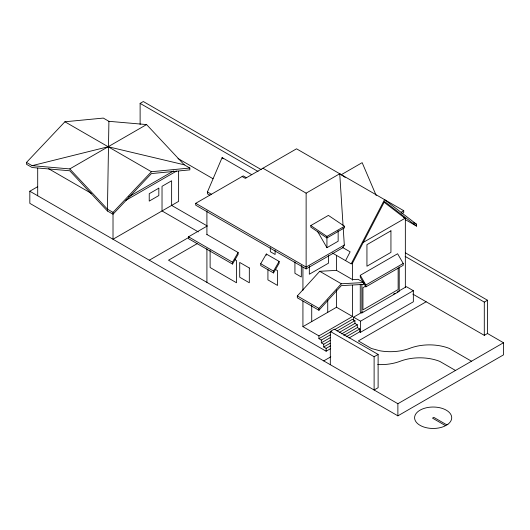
<?xml version="1.0" encoding="UTF-8"?>
<svg xmlns="http://www.w3.org/2000/svg" width="530" height="530" viewBox="0 0 530 530"><rect width="100%" height="100%" fill="white"/><g stroke="black" fill="none" stroke-linecap="round" stroke-linejoin="round"><path stroke-width="0.79" d="M108.915 121.317L107.411 210.993L113.016 214.226L151.421 173.575L189.826 169.878L189.826 168.03L184.228 164.797L108.166 146.75L32.098 165.665L26.5 162.432L64.905 121.774L103.31 118.084L108.915 121.317L146.572 124.576L184.228 164.797M209.814 195.186L207.435 193.814L207.435 191.966L222.116 157.589L251.717 174.681M343.201 227.807L344.308 245.032L342.936 247.669L306.128 268.922L195.709 205.17L195.709 203.321L243.224 175.894L246.423 177.742M345.56 260.627L350.131 251.829L342.479 247.411M332.35 252.995L351.165 263.86L384.542 199.631L416.547 224.263L416.547 226.111L405.251 219.592M207.038 226.118L188.508 236.811L188.508 238.659L232.518 264.066L232.518 262.217L238.116 252.519L206.912 234.498M232.518 264.066L238.116 254.367L238.116 252.519M260.72 263.715L266.318 254.016L279.118 261.409L279.118 263.258L273.52 272.957L260.72 265.563L260.72 263.715L273.52 271.108L273.52 272.957M273.52 271.108L279.118 261.409M297.323 295.939L319.729 271.3L336.53 270.38L352.536 279.621L358.134 279.31L363.739 282.543L363.739 284.391L341.333 285.624L318.927 310.262L297.323 297.787L297.323 295.939L318.927 308.414L318.927 310.262M318.927 308.414L341.333 283.775L363.739 282.543M178.623 171.283L178.623 201.373L113.016 239.255L113.016 212.378L151.421 171.727L189.826 168.03M140.119 124.47L140.119 103.383L143.319 101.535L261.257 169.627M412.817 294.084L484.294 335.351L487.501 333.502L503.5 342.744L503.5 354.868L397.884 415.845L29.826 203.348L29.826 191.224L37.676 186.692M32.098 165.665L69.755 168.924L146.572 124.576M128.704 196.849L173.635 170.912M125.849 200.347L176.483 171.11M149.301 260.203L189.084 237.235M197.107 243.694L168.507 260.203L326.129 351.211L330.422 348.733M262.92 168.215L306.128 193.159L339.73 173.76L345.182 177.391M341.333 174.681L362.162 162.657L376.201 195.537M310.792 225.568L328.395 215.405L344.533 226.264L344.533 227.801L326.93 237.963L310.792 227.105L310.792 225.568L326.93 236.426L326.944 247.689L338.147 241.223L338.147 230.735M326.93 236.426L344.533 226.264M344.308 245.032L306.128 267.074L195.709 203.321M401.13 212.225L403.741 210.715L403.741 212.563L401.819 213.669M362.871 242.627L405 218.307M351.165 263.86L352.536 263.072L384.542 201.473L416.547 226.111M360.267 275.308L397.606 253.751L403.211 263.45L403.211 265.298L365.872 286.856L360.267 277.157L360.267 275.308L365.872 285.007L365.872 286.856M365.872 285.007L403.211 263.45M365.753 286.074L362.937 287.697L362.937 309.871L398.143 289.546L398.143 268.193M302.928 301.06L302.928 326.659L336.53 307.254L352.536 316.496L352.536 285.239M302.928 326.659L318.927 335.894L352.536 316.496M353.583 320.339L353.583 317.165L362.865 311.812M393.545 294.097L394.976 293.269M397.116 292.037L406.391 286.677L413.347 290.692L413.347 301.782L360.539 332.27L359.738 331.806L349.012 338.001M360.267 284.431L360.267 312.031L361.871 312.952L399.209 291.394L399.209 267.047M330.316 331.449L334.311 329.137L378.115 354.424L378.115 387.688L374.114 390L374.114 356.736L330.316 331.449L330.316 364.706M318.927 335.894L318.927 338.67L331.8 331.237M334.662 329.587L352.536 319.265L354.934 320.65L354.934 323.426L339.207 332.502M318.927 338.67L321.332 340.055L330.627 334.688M337.06 330.972L354.934 320.65M321.332 340.055L321.332 342.824L330.627 337.458M353.583 317.165L360.539 321.18L413.347 290.692M321.332 342.824L323.731 344.208L330.163 340.499M341.605 333.893L357.333 324.81L357.333 327.58L343.751 335.424M323.731 344.208L323.731 346.984L330.163 343.268M323.731 346.984L326.129 348.369L330.422 345.891M346.15 336.808L359.738 328.964L359.738 331.806M323.731 360.91L330.806 356.822M426.147 301.782L358.326 340.936L371.397 348.482L379.791 350.761A35.298 20.378 0 0 0 409.882 348.283A35.298 20.378 0 0 1 449.36 348.442L471.495 361.221M374.114 356.736L378.115 354.424M405.185 256.414L484.294 302.093L487.501 300.245L487.501 333.502M29.826 191.224L397.884 403.721L503.5 342.744M403.741 210.715L296.528 148.811L245.317 178.378L242.117 176.53M413.718 222.633L416.547 224.263M403.376 217.432L405.344 218.565L405.344 287.233M405.536 252.923L487.501 300.245M140.119 103.383L258.057 171.475M178 158.516L213.027 178.736M207.435 191.966L211.41 194.258M64.905 121.774L151.421 171.727M319.729 271.3L341.333 283.775M207.21 225.952L171.634 205.408L171.634 180.776L162.028 186.315L162.028 210.953L198.319 231.908M455.495 370.463L439.754 361.374A35.298 20.378 0 0 0 400.283 361.221A35.298 20.378 0 0 1 377.711 364.547M275.461 269.459L277.521 270.644L277.521 285.431L267.922 279.886L267.922 269.207M354.934 323.426L357.333 324.81M357.333 327.58L359.738 328.964M234.379 259.362L236.519 260.601L236.519 282.768L210.112 267.524L210.112 250.279M188.508 236.811L232.518 262.217M48.601 168.719L91.697 193.602M113.016 212.378L107.411 209.145L69.755 168.924M446.896 424.921L433.812 417.368L432.5 418.13L445.584 425.683M384.151 202.255L405.344 218.565M107.411 210.993L69.755 170.773L32.098 167.513L26.5 164.274L26.5 162.432M222.116 157.589L223.163 158.834M317.636 231.57L326.944 247.689M339.73 173.76L343.042 225.349M484.294 302.093L484.294 335.351M397.884 403.721L397.884 415.845M361.871 284.544L361.871 312.952M360.539 321.18L360.539 332.27M352.536 262.217L352.536 280.31M336.53 255.447L336.53 270.247M336.53 289.983L336.53 307.254M328.534 255.705L328.534 263.145L309.328 274.229L309.328 266.014M327.732 300.02L327.732 312.336M326.129 348.369L326.129 351.211M311.726 305.147L311.726 321.577M306.128 193.159L306.128 268.922M302.928 267.213L302.928 290.327M301.325 265.503L301.325 276.998L294.925 273.308L294.925 261.807M275.116 250.372L275.116 254.48L270.32 251.71L270.32 247.603M266.318 254.016L266.318 255.248M206.912 210.92L206.912 234.737M206.912 248.702L206.912 282.377M37.703 168.123L37.703 195.769M447.883 424.272L444.458 426.252A18.563 10.719 0 0 1 415.036 420.071A18.563 10.719 0 0 1 437.177 407.285A18.563 10.719 0 0 1 447.883 424.272M158.828 188.163L149.228 193.708L149.228 201.102L158.828 195.557L158.828 188.163M390.941 230.808L366.939 244.661L366.939 266.219L390.941 252.366L390.941 230.808M249.319 267.988L239.719 262.443L239.719 277.23L249.319 282.768L249.319 267.988"/></g></svg>
